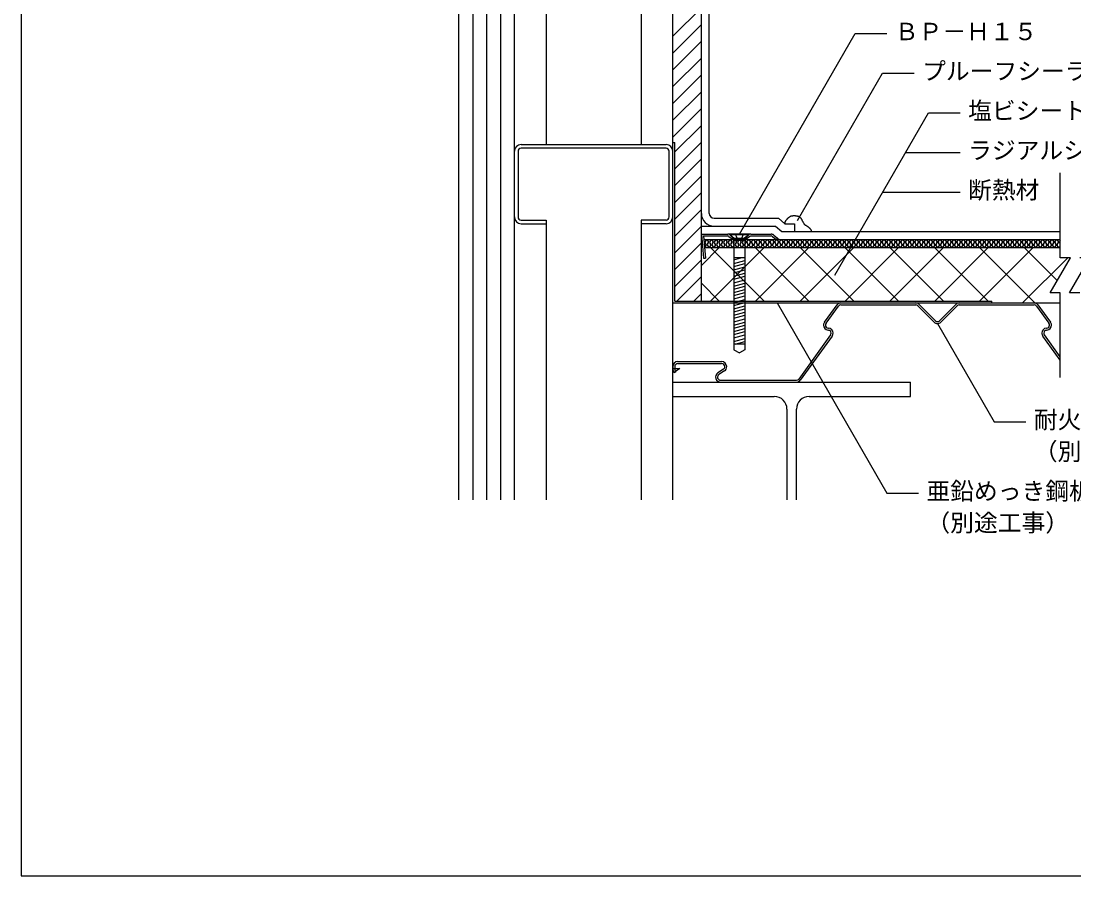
# Model space of a CAD drawing. Units: millimetres, scale not verified. Extents: x -665 to 665, y -465 to 450.
# Drawn here: x -665 to -1, y -465 to 74 of the extents above; entities that cross this region are included whole.
import ezdxf
from ezdxf.enums import TextEntityAlignment as Align

# ---------------------------------------------------------------- set-up
doc = ezdxf.new("R2010")
doc.units = ezdxf.units.MM
doc.header["$LTSCALE"] = 5
doc.linetypes.add('DASHED3', pattern=[4, 3, -1])
for name, color, linetype in [('0-1_線色１（水色）', 4, 'Continuous'), ('0-2_線色２（白）', 7, 'Continuous'), ('0-3_線色３（緑）', 3, 'Continuous'), ('0-4_線色４（黄）', 2, 'Continuous'), ('0-5_金属', 7, 'Continuous'), ('0-6_鋼板・アングル', 2, 'Continuous'), ('0-7_ビス', 4, 'Continuous'), ('0-A_文字', 7, 'Continuous'), ('0-D_断熱・ハッチ', 4, 'Continuous'), ('F-0', 134, 'Continuous')]:
    doc.layers.add(name, color=color, linetype=linetype)
doc.styles.add('ＭＳ ゴシック', font='')
doc.styles.get('ＭＳ ゴシック').set_extended_font_data('MS Gothic')

msp = doc.modelspace()

# ---------------------------------------------------------------- linework, layer by layer
at = {"layer": '0-1_線色１（水色）'}
for centre, start, end in [((-233.719, -66.875), 267.2768, 52.47649), ((-232.247, -64.959), 307.52351, 232.47649), ((-230.775, -66.875), 127.52351, 52.47649), ((-229.303, -64.959), 307.52351, 232.47649), ((-227.831, -66.875), 127.52351, 52.47649), ((-226.359, -64.959), 307.52351, 232.47649), ((-224.887, -66.875), 127.52351, 52.47649), ((-223.415, -64.959), 307.52351, 232.47649), ((-221.943, -66.875), 127.52351, 52.47649), ((-220.471, -64.959), 307.52351, 232.47649), ((-218.999, -66.875), 127.52351, 52.47649), ((-217.527, -64.959), 307.52351, 232.47649), ((-216.055, -66.875), 127.52351, 52.47649), ((-214.583, -64.959), 307.52351, 232.47649), ((-213.111, -66.875), 127.52351, 52.47649), ((-211.639, -64.959), 307.52351, 232.47649), ((-210.167, -66.875), 127.52351, 52.47649), ((-208.695, -64.959), 307.52351, 232.47649), ((-207.223, -66.875), 127.52351, 52.47649), ((-205.752, -64.959), 307.52351, 232.47649), ((-204.28, -66.875), 127.52351, 52.47649), ((-202.808, -64.959), 307.52351, 232.47649), ((-201.336, -66.875), 127.52351, 52.47649), ((-199.864, -64.959), 307.52351, 232.47649), ((-198.392, -66.875), 127.52351, 52.47649), ((-196.92, -64.959), 307.52351, 232.47649), ((-195.448, -66.875), 127.52351, 52.47649), ((-193.976, -64.959), 307.52351, 232.47649), ((-192.504, -66.875), 127.52351, 52.47649), ((-191.032, -64.959), 307.52351, 232.47649), ((-189.56, -66.875), 127.52351, 52.47649), ((-188.088, -64.959), 307.52351, 232.47649), ((-186.616, -66.875), 127.52351, 52.47649), ((-185.144, -64.959), 307.52351, 232.47649), ((-183.672, -66.875), 127.52351, 52.47649), ((-182.2, -64.959), 307.52351, 232.47649), ((-180.728, -66.875), 127.52351, 52.47649), ((-179.256, -64.959), 307.52351, 232.47649), ((-177.784, -66.875), 127.52351, 52.47649), ((-176.312, -64.959), 307.52351, 232.47649), ((-174.84, -66.875), 127.52351, 52.47649), ((-173.368, -64.959), 307.52351, 232.47649), ((-171.896, -66.875), 127.52351, 52.47649), ((-170.424, -64.959), 307.52351, 232.47649), ((-168.953, -66.875), 127.52351, 52.47649), ((-167.481, -64.959), 307.52351, 232.47649), ((-166.009, -66.875), 127.52351, 52.47649), ((-164.537, -64.959), 307.52351, 232.47649), ((-163.065, -66.875), 127.52351, 52.47649), ((-161.593, -64.959), 307.52351, 232.47649), ((-160.121, -66.875), 127.52351, 52.47649), ((-158.649, -64.959), 307.52351, 232.47649), ((-157.177, -66.875), 127.52351, 52.47649), ((-155.705, -64.959), 307.52351, 232.47649), ((-154.233, -66.875), 127.52351, 52.47649), ((-152.761, -64.959), 307.52351, 232.47649), ((-151.289, -66.875), 127.52351, 52.47649), ((-149.817, -64.959), 307.52351, 232.47649), ((-148.345, -66.875), 127.52351, 52.47649), ((-146.873, -64.959), 307.52351, 232.47649), ((-145.401, -66.875), 127.52351, 52.47649), ((-143.929, -64.959), 307.52351, 232.47649), ((-142.457, -66.875), 127.52351, 52.47649), ((-140.985, -64.959), 307.52351, 232.47649), ((-139.513, -66.875), 127.52351, 52.47649), ((-138.041, -64.959), 307.52351, 232.47649), ((-136.569, -66.875), 127.52351, 52.47649), ((-135.097, -64.959), 307.52351, 232.47649), ((-133.625, -66.875), 127.52351, 52.47649), ((-132.154, -64.959), 307.52351, 232.47649), ((-130.682, -66.875), 127.52351, 52.47649), ((-129.21, -64.959), 307.52351, 232.47649), ((-127.738, -66.875), 127.52351, 52.47649), ((-126.266, -64.959), 307.52351, 232.47649), ((-124.794, -66.875), 127.52351, 52.47649), ((-123.322, -64.959), 307.52351, 232.47649), ((-121.85, -66.875), 127.52351, 52.47649), ((-120.378, -64.959), 307.52351, 232.47649), ((-118.906, -66.875), 127.52351, 52.47649), ((-117.434, -64.959), 307.52351, 232.47649), ((-115.962, -66.875), 127.52351, 52.47649), ((-114.49, -64.959), 307.52351, 232.47649), ((-113.018, -66.875), 127.52351, 52.47649), ((-111.546, -64.959), 307.52351, 232.47649), ((-110.074, -66.875), 127.52351, 52.47649), ((-108.602, -64.959), 307.52351, 232.47649), ((-107.13, -66.875), 127.52351, 52.47649), ((-105.658, -64.959), 307.52351, 232.47649), ((-104.186, -66.875), 127.52351, 52.47649), ((-102.714, -64.959), 307.52351, 232.47649), ((-101.242, -66.875), 127.52351, 52.47649), ((-99.77, -64.959), 307.52351, 232.47649), ((-98.298, -66.875), 127.52351, 52.47649), ((-96.826, -64.959), 307.52351, 232.47649), ((-95.355, -66.875), 127.52351, 52.47649), ((-93.883, -64.959), 307.52351, 232.47649), ((-92.411, -66.875), 127.52351, 52.47649), ((-90.939, -64.959), 307.52351, 232.47649), ((-89.467, -66.875), 127.52351, 52.47649), ((-87.995, -64.959), 307.52351, 232.47649), ((-86.523, -66.875), 127.52351, 52.47649), ((-85.051, -64.959), 307.52351, 232.47649), ((-83.579, -66.875), 127.52351, 52.47649), ((-82.107, -64.959), 307.52351, 232.47649), ((-80.635, -66.875), 127.52351, 52.47649), ((-79.163, -64.959), 307.52351, 232.47649), ((-77.691, -66.875), 127.52351, 52.47649), ((-76.219, -64.959), 307.52351, 232.47649), ((-74.747, -66.875), 127.52351, 52.47649), ((-73.275, -64.959), 307.52351, 232.47649), ((-71.803, -66.875), 127.52351, 52.47649), ((-70.331, -64.959), 307.52351, 232.47649), ((-68.859, -66.875), 127.52351, 52.47649), ((-67.387, -64.959), 307.52351, 232.47649), ((-65.915, -66.875), 127.52351, 52.47649), ((-64.443, -64.959), 307.52351, 232.47649), ((-62.971, -66.875), 127.52351, 52.47649), ((-61.499, -64.959), 307.52351, 232.47649), ((-60.027, -66.875), 127.52351, 52.47649), ((-58.556, -64.959), 307.52351, 232.47649), ((-57.084, -66.875), 127.52351, 52.47649), ((-55.612, -64.959), 307.52351, 232.47649), ((-54.14, -66.875), 127.52351, 52.47649), ((-52.668, -64.959), 307.52351, 232.47649), ((-51.196, -66.875), 127.52351, 52.47649), ((-49.724, -64.959), 307.52351, 232.47649), ((-48.252, -66.875), 127.52351, 52.47649), ((-46.78, -64.959), 307.52351, 232.47649), ((-45.308, -66.875), 127.52351, 52.47649), ((-43.836, -64.959), 307.52351, 232.47649), ((-42.364, -66.875), 127.52351, 52.47649), ((-40.892, -64.959), 307.52351, 232.47649), ((-39.42, -66.875), 127.52351, 52.47649), ((-37.948, -64.959), 307.52351, 232.47649), ((-36.476, -66.875), 127.52351, 52.47649), ((-35.004, -64.959), 307.52351, 232.47649), ((-33.532, -66.875), 127.52351, 52.47649), ((-32.06, -64.959), 307.52351, 232.47649), ((-30.588, -66.875), 127.52351, 52.47649), ((-29.116, -64.959), 307.52351, 232.47649), ((-27.644, -66.875), 127.52351, 52.47649), ((-26.172, -64.959), 307.52351, 232.47649), ((-24.7, -66.875), 127.52351, 52.47649), ((-23.228, -64.959), 307.52351, 232.47649), ((-21.757, -66.875), 127.52351, 52.47649), ((-20.285, -64.959), 307.52351, 232.47649), ((-18.813, -66.875), 127.52351, 52.47649), ((-17.341, -64.959), 307.52351, 232.47649), ((-15.869, -66.875), 127.52351, 52.47649), ((-14.397, -64.959), 307.52351, 232.47649), ((-12.925, -66.875), 127.52351, 52.47649), ((-11.453, -64.959), 307.52351, 232.47649), ((-9.981, -66.875), 127.52351, 312.47427), ((-8.509, -64.959), 122.88229, 232.47649), ((-9.981, -66.875), 47.52573, 52.47649)]:
    msp.add_arc(centre, 1.208, start, end, dxfattribs=at)
at = {"layer": '0-2_線色２（白）'}
for p, q in [((-235.691, -102.217), (-235.691, 196.583)), ((-9.165, -74.855), (-9.165, -21.37)), ((-235.691, -54.966), (-188.886, -54.966)), ((-188.886, -54.966), (-184.835, -58.417)), ((-184.835, -58.417), (-176.997, -58.417)), ((-234.184, -63.417), (-9.165, -63.417)), ((-187.691, -62.552), (-186.676, -63.417)), ((-233.747, -68.417), (-9.165, -68.417)), ((-9.165, -150.464), (-9.165, -96.979)), ((-52.491, -103.417), (-9.165, -103.417))]:
    msp.add_line(p, q, dxfattribs=at)
for points in [[(-182.994, -53.417), (-182.976, -53.286), (-182.943, -53.061), (-182.905, -52.838), (-182.86, -52.617), (-182.804, -52.401), (-182.735, -52.189), (-182.688, -52.069), (-182.647, -51.977), (-182.569, -51.821), (-182.482, -51.669), (-182.387, -51.521), (-182.287, -51.375), (-182.182, -51.233), (-182.12, -51.152), (-182.046, -51.057), (-181.916, -50.896), (-181.783, -50.738), (-181.648, -50.583), (-181.51, -50.43), (-181.371, -50.278), (-181.29, -50.19), (-181.204, -50.099), (-181.055, -49.944), (-180.903, -49.79), (-180.748, -49.64), (-180.589, -49.494), (-180.426, -49.352), (-180.329, -49.273), (-180.241, -49.204), (-180.086, -49.09), (-179.927, -48.982), (-179.764, -48.881), (-179.597, -48.789), (-179.425, -48.705), (-179.324, -48.661), (-179.21, -48.617), (-179.01, -48.549), (-178.806, -48.493), (-178.599, -48.445)], [(-178.599, -48.445), (-178.39, -48.406), (-178.179, -48.372), (-178.057, -48.355), (-177.908, -48.337), (-177.652, -48.31), (-177.396, -48.291), (-177.14, -48.281), (-176.884, -48.283), (-176.63, -48.297), (-176.484, -48.312), (-176.376, -48.325), (-176.192, -48.354), (-176.008, -48.389), (-175.824, -48.427), (-175.64, -48.467), (-175.455, -48.507), (-175.348, -48.53), (-175.226, -48.555), (-175.015, -48.599), (-174.805, -48.645), (-174.598, -48.697), (-174.396, -48.76), (-174.199, -48.836), (-174.089, -48.887), (-173.989, -48.94), (-173.824, -49.044), (-173.666, -49.16), (-173.515, -49.288), (-173.372, -49.425), (-173.236, -49.571), (-173.16, -49.657), (-173.076, -49.76), (-172.938, -49.941), (-172.808, -50.127), (-172.685, -50.318), (-172.567, -50.512), (-172.454, -50.708), (-172.39, -50.822), (-172.323, -50.946)], [(-172.323, -50.946), (-172.209, -51.159), (-172.097, -51.373), (-171.986, -51.588), (-171.875, -51.804), (-171.764, -52.02), (-171.699, -52.146), (-171.611, -52.314), (-171.454, -52.604), (-171.29, -52.888), (-171.115, -53.165), (-170.927, -53.432), (-170.721, -53.685), (-170.593, -53.824), (-170.547, -53.871), (-170.465, -53.95), (-170.381, -54.027), (-170.295, -54.101), (-170.206, -54.172), (-170.114, -54.24), (-170.06, -54.278), (-169.971, -54.337), (-169.812, -54.434), (-169.651, -54.525), (-169.488, -54.614), (-169.325, -54.703), (-169.165, -54.795), (-169.073, -54.851), (-168.98, -54.91), (-168.824, -55.018), (-168.672, -55.131), (-168.523, -55.248), (-168.375, -55.368), (-168.229, -55.491), (-168.145, -55.562), (-168.039, -55.651), (-167.857, -55.806), (-167.678, -55.964), (-167.503, -56.125), (-167.333, -56.291)], [(-167.333, -56.291), (-167.169, -56.465), (-167.078, -56.569), (-167.027, -56.631), (-166.94, -56.74), (-166.858, -56.853), (-166.78, -56.968), (-166.707, -57.087), (-166.64, -57.208), (-166.604, -57.28), (-166.558, -57.381), (-166.486, -57.56), (-166.424, -57.743), (-166.37, -57.929), (-166.321, -58.117), (-166.275, -58.307), (-166.249, -58.417)], [(-9.165, -96.979), (-15.552, -96.979), (-2.778, -74.855), (-9.165, -74.855)], [(3.085, -96.979), (-3.302, -96.979), (9.472, -74.855), (3.085, -74.855)]]:
    msp.add_lwpolyline(points, dxfattribs=at)
msp.add_arc((-227.691, -46.966), 8, 180, 270, dxfattribs=at)
at = {"layer": '0-3_線色３（緑）'}
msp.add_line((-388.691, -227.716), (-388.691, 196.583), dxfattribs=at)
at = {"layer": '0-4_線色４（黄）'}
for p, q in [((-230.691, -46.966), (-230.691, 196.583)), ((-182.994, -53.417), (-176.997, -53.417)), ((-176.997, -53.417), (-176.997, -58.417)), ((-176.997, -58.417), (-9.165, -58.417))]:
    msp.add_line(p, q, dxfattribs=at)
msp.add_lwpolyline([(-227.691, -49.966), (-187.045, -49.966), (-182.994, -53.417)], dxfattribs=at)
msp.add_arc((-227.691, -46.966), 3, 180, 270, dxfattribs=at)
at = {"layer": '0-5_金属'}
for p, q in [((-353.691, -227.716), (-353.691, 196.583)), ((-333.691, 196.583), (-333.691, -3.417)), ((-273.691, 196.583), (-273.691, -3.417)), ((-253.691, -227.716), (-253.691, 196.583)), ((-349.391, -3.417), (-257.991, -3.417)), ((-257.991, -5.717), (-349.391, -5.717)), ((-351.391, -7.717), (-351.391, -49.117)), ((-255.991, -49.117), (-255.991, -7.717)), ((-349.391, -51.117), (-333.691, -51.117)), ((-333.691, -51.117), (-333.691, -53.417)), ((-273.691, -51.117), (-273.691, -53.417)), ((-257.991, -51.117), (-273.691, -51.117)), ((-349.391, -53.417), (-333.691, -53.417)), ((-333.691, -53.417), (-333.691, -227.716)), ((-273.691, -53.417), (-273.691, -227.716)), ((-257.991, -53.417), (-273.691, -53.417)), ((-157.982, -115.538), (-150.09, -104.655)), ((-157.01, -116.242), (-149.118, -105.36)), ((-147.661, -103.417), (-100.437, -103.417)), ((-147.661, -104.617), (-100.437, -104.617)), ((-88.817, -115.534), (-99.162, -105.147)), ((-87.967, -114.687), (-98.312, -104.3)), ((-75.071, -104.3), (-85.416, -114.687)), ((-74.22, -105.147), (-84.566, -115.534)), ((-72.945, -103.417), (-25.722, -103.417)), ((-72.944, -104.617), (-25.722, -104.617)), ((-24.264, -105.36), (-16.372, -116.243)), ((-23.293, -104.655), (-15.401, -115.538)), ((-155.643, -119.311), (-155.444, -119.327)), ((-17.939, -119.327), (-17.74, -119.311)), ((-154.169, -123.586), (-174.267, -151.469)), ((-153.195, -124.288), (-173.293, -152.171)), ((-155.739, -120.507), (-155.54, -120.523)), ((-9.165, -139.58), (-20.187, -124.288)), ((-9.165, -137.528), (-19.214, -123.586)), ((-17.843, -120.523), (-17.644, -120.507)), ((-253.691, -143.617), (-253.691, -144.817)), ((-253.69, -144.817), (-249.29, -144.817)), ((-249.291, -144.817), (-252.841, -147.417)), ((-252.491, -143.617), (-252.491, -144.817)), ((-250.491, -140.417), (-236.691, -140.417)), ((-250.491, -141.617), (-236.691, -141.617)), ((-236.691, -140.417), (-222.891, -140.417)), ((-236.691, -141.617), (-222.891, -141.617)), ((-221.799, -145.292), (-225.24, -147.536)), ((-252.84, -147.416), (-251.872, -146.707)), ((-221.143, -146.297), (-224.584, -148.541)), ((-223.491, -152.217), (-175.727, -152.217)), ((-253.691, -153.417), (-103.691, -153.417)), ((-223.491, -153.417), (-175.727, -153.417)), ((-103.691, -162.417), (-103.691, -153.417)), ((-253.691, -162.417), (-189.691, -162.417)), ((-167.691, -162.417), (-103.691, -162.417)), ((-181.691, -170.417), (-181.691, -227.716)), ((-175.691, -227.716), (-175.691, -170.417))]:
    msp.add_line(p, q, dxfattribs=at)
for centre, radius, start, end in [((-349.391, -7.717), 4.3, 90, 180), ((-349.391, -7.717), 2, 90, 180), ((-257.991, -7.717), 4.3, 0, 90), ((-257.991, -7.717), 2, 0, 90), ((-349.391, -49.117), 4.3, 180, 270), ((-349.391, -49.117), 2, 180, 270), ((-257.991, -49.117), 2, 270, 0), ((-257.991, -49.117), 4.3, 270, 0), ((-147.661, -106.417), 3, 90.0002, 144.05016), ((-147.661, -106.417), 1.8, 90.00036, 144.05027), ((-100.437, -106.417), 3, 44.8817, 89.99801), ((-100.437, -106.417), 1.8, 44.88064, 89.99665), ((-72.945, -106.417), 3, 89.99774, 135.11529), ((-72.945, -106.417), 1.8, 89.99944, 135.1166), ((-25.722, -106.417), 3, 35.94977, 89.99965), ((-25.722, -106.417), 1.8, 35.94966, 89.99949), ((-155.391, -117.417), 3.2, 144.05005, 179.99996), ((-155.491, -117.417), 3.1, 180.00009, 265.41832), ((-155.391, -117.417), 2, 144.05027, 179.99996), ((-155.491, -117.417), 1.9, 180.00009, 265.42237), ((-155.691, -122.417), 3.1, 0.00003, 85.42326), ((-86.691, -113.417), 3, 224.88328, 315.1167), ((-86.691, -113.417), 1.8, 224.57188, 315.1167), ((-17.691, -122.417), 3.1, 94.57659, 179.9999), ((-17.892, -117.417), 1.9, 274.57777, 359.99996), ((-17.892, -117.417), 3.1, 274.58181, 359.99996), ((-17.991, -117.417), 2, 0.00003, 35.94972), ((-17.991, -117.417), 3.2, 0.00003, 35.94994), ((-155.691, -122.417), 1.9, 0.00003, 85.41895), ((-155.791, -122.417), 2, 323.9241, 359.99996), ((-155.791, -122.417), 3.2, 324.21611, 359.99996), ((-17.591, -122.417), 3.2, 180.00009, 215.78394), ((-17.691, -122.417), 1.9, 94.58091, 179.9999), ((-17.591, -122.417), 2, 180.00009, 216.07594), ((-250.491, -143.617), 3.2, 89.99993, 179.9999), ((-249.291, -144.817), 4.4, 180.00009, 216.22041), ((-250.491, -143.617), 2, 89.99993, 179.9999), ((-249.291, -144.817), 3.2, 180.00009, 216.2226), ((-222.891, -143.617), 3.2, 0.00003, 89.99993), ((-222.891, -143.617), 2, 0.00003, 89.99993), ((-222.891, -143.617), 2, 303.11782, 359.99996), ((-222.891, -143.617), 3.2, 303.11782, 359.99996), ((-223.491, -150.217), 3.2, 123.11782, 269.99983), ((-223.491, -150.217), 2, 123.11782, 269.99983), ((-175.727, -150.417), 1.8, 269.9999, 324.216), ((-175.727, -150.417), 3, 269.9999, 324.216), ((-189.691, -170.417), 8, 0, 90), ((-167.691, -170.417), 8, 90, 180)]:
    msp.add_arc(centre, radius, start, end, dxfattribs=at)
at = {"layer": '0-6_鋼板・アングル'}
for p, q in [((-253.691, -2.217), (-252.491, -2.217)), ((-253.691, -103.417), (-253.691, -2.217)), ((-252.491, -102.217), (-252.491, -2.217)), ((-235.691, -59.966), (-219.007, -59.966)), ((-235.691, -59.966), (-234.362, -75.157)), ((-234.381, -61.166), (-218.688, -61.166)), ((-234.381, -61.166), (-233.157, -75.157)), ((-218.275, -61.415), (-215.673, -63.417)), ((-217.544, -60.464), (-214.941, -62.466)), ((-214.941, -62.466), (-215.673, -63.417)), ((-205.838, -60.464), (-208.441, -62.466)), ((-208.441, -62.466), (-207.709, -63.417)), ((-205.106, -61.415), (-207.709, -63.417)), ((-204.694, -61.166), (-191.721, -61.166)), ((-204.375, -59.966), (-191.721, -59.966)), ((-190.749, -61.524), (-188.469, -63.466)), ((-189.97, -60.611), (-187.691, -62.552)), ((-187.691, -62.552), (-188.469, -63.466)), ((-234.362, -75.157), (-233.157, -75.157)), ((-252.491, -102.217), (-52.491, -102.217))]:
    msp.add_line(p, q, dxfattribs=at)
at = {"layer": '0-6_鋼板・アングル', "color": 4}
for p, q in [((-204.375, -59.966), (-219.007, -59.966)), ((-215.673, -63.417), (-207.709, -63.417)), ((-214.941, -62.466), (-208.441, -62.466))]:
    msp.add_line(p, q, dxfattribs=at)
at = {"layer": '0-6_鋼板・アングル'}
msp.add_lwpolyline([(-253.691, -103.417), (-52.491, -103.417), (-52.491, -102.217)], dxfattribs=at)
for centre, radius, start, end in [((-219.007, -62.366), 2.4, 52.43141, 90), ((-219.007, -62.366), 1.2, 52.43141, 90), ((-204.375, -62.366), 2.4, 90, 127.56859), ((-204.375, -62.366), 1.2, 90, 127.56859), ((-191.721, -62.666), 2.7, 49.57392, 90), ((-191.721, -62.666), 1.5, 49.57392, 90)]:
    msp.add_arc(centre, radius, start, end, dxfattribs=at)
at = {"layer": '0-7_ビス', "color": 7}
for p, q in [((-217.691, -60.351), (-217.691, -59.966)), ((-205.691, -59.966), (-217.691, -59.966)), ((-205.691, -60.351), (-217.691, -60.351)), ((-215.777, -62.265), (-217.691, -60.351)), ((-215.191, -63.679), (-215.191, -132.945)), ((-208.191, -63.966), (-215.191, -63.966)), ((-208.191, -63.679), (-208.191, -132.945)), ((-207.605, -62.265), (-205.691, -60.351)), ((-205.691, -60.351), (-205.691, -59.966)), ((-208.191, -74.966), (-215.191, -74.966)), ((-208.191, -129.466), (-215.191, -129.466)), ((-215.191, -132.945), (-211.691, -134.966)), ((-208.191, -132.945), (-211.691, -134.966))]:
    msp.add_line(p, q, dxfattribs=at)
at = {"layer": '0-7_ビス', "color": 7, "linetype": 'DASHED3'}
for p, q in [((-213.158, -62.515), (-214.241, -59.966)), ((-210.223, -62.515), (-209.141, -59.966))]:
    msp.add_line(p, q, dxfattribs=at)
at = {"layer": '0-7_ビス'}
for p, q in [((-215.191, -76.166), (-210.713, -74.966)), ((-215.191, -78.472), (-208.191, -76.596)), ((-215.191, -80.472), (-208.191, -78.596)), ((-215.191, -82.472), (-208.191, -80.596)), ((-215.191, -84.472), (-208.191, -82.596)), ((-215.191, -86.472), (-208.191, -84.596)), ((-215.191, -88.472), (-208.191, -86.596)), ((-215.191, -90.778), (-208.191, -88.902)), ((-215.191, -92.778), (-208.191, -90.902)), ((-215.191, -94.778), (-208.191, -92.902)), ((-215.191, -96.778), (-208.191, -94.902)), ((-215.191, -98.778), (-208.191, -96.902)), ((-215.191, -100.778), (-208.191, -98.902)), ((-215.191, -103.084), (-208.191, -101.209)), ((-215.191, -105.084), (-208.191, -103.209)), ((-215.191, -107.084), (-208.191, -105.209)), ((-215.191, -109.084), (-208.191, -107.209)), ((-215.191, -111.084), (-208.191, -109.209)), ((-215.191, -113.084), (-208.191, -111.209)), ((-215.191, -115.391), (-208.191, -113.515)), ((-215.191, -117.391), (-208.191, -115.515)), ((-215.191, -119.391), (-208.191, -117.515)), ((-215.191, -121.391), (-208.191, -119.515)), ((-215.191, -123.391), (-208.191, -121.515)), ((-215.191, -125.391), (-208.191, -123.515)), ((-215.191, -127.697), (-208.191, -125.821)), ((-214.329, -129.466), (-208.191, -127.821))]:
    msp.add_line(p, q, dxfattribs=at)
at = {"layer": '0-7_ビス', "color": 7}
for centre, start, end in [((-217.191, -63.679), 0, 45), ((-206.191, -63.679), 135, 180)]:
    msp.add_arc(centre, 2, start, end, dxfattribs=at)
at = {"layer": '0-7_ビス', "color": 7, "linetype": 'DASHED3'}
msp.add_arc((-211.691, -61.405), 1.84, 217.11751, 322.88248, dxfattribs=at)
at = {"layer": '0-A_文字'}
for p, q in [((-211.691, -59.966), (-138.628, 66.583)), ((-138.628, 66.583), (-118.628, 66.583)), ((-175.104, -51.449), (-121.392, 41.583)), ((-121.392, 41.583), (-101.392, 41.583)), ((-151.557, -85.917), (-92.379, 16.583)), ((-92.379, 16.583), (-72.379, 16.583)), ((-106.812, -8.417), (-72.379, -8.417)), ((-121.246, -33.417), (-72.379, -33.417)), ((-86.692, -116.417), (-50.896, -178.417)), ((-50.896, -178.417), (-30.896, -178.417))]:
    msp.add_line(p, q, dxfattribs=at)
msp.add_lwpolyline([(-187.95, -103.417), (-118.668, -223.417), (-98.668, -223.417)], dxfattribs=at)
at = {"layer": '0-D_断熱・ハッチ'}
for p, q in [((-379.941, 196.583), (-379.941, -227.716)), ((-371.191, 196.583), (-371.191, -227.716)), ((-362.441, 196.583), (-362.441, -227.716)), ((-253.691, 64.899), (-235.691, 82.899)), ((-253.691, 54.292), (-235.691, 72.292)), ((-253.691, 43.685), (-235.691, 61.685)), ((-253.691, 33.079), (-235.691, 51.079)), ((-253.691, 22.472), (-235.691, 40.472)), ((-253.691, 11.866), (-235.691, 29.866)), ((-253.691, 1.259), (-235.691, 19.259)), ((-252.491, -8.148), (-235.691, 8.652)), ((-252.491, -18.754), (-235.691, -1.954)), ((-252.491, -29.361), (-235.691, -12.561)), ((-252.491, -39.967), (-235.691, -23.167)), ((-252.491, -50.574), (-235.691, -33.774)), ((-252.491, -61.181), (-235.691, -44.381)), ((-252.491, -71.787), (-235.691, -54.987)), ((-252.491, -82.394), (-235.691, -65.594)), ((-235.691, -79.736), (-224.372, -68.417)), ((-229.931, -68.417), (-196.131, -102.217)), ((-229.888, -102.217), (-196.088, -68.417)), ((-201.647, -68.417), (-167.847, -102.217)), ((-201.603, -102.217), (-167.803, -68.417)), ((-173.362, -68.417), (-139.562, -102.217)), ((-173.319, -102.217), (-139.519, -68.417)), ((-145.078, -68.417), (-111.278, -102.217)), ((-145.035, -102.217), (-111.235, -68.417)), ((-116.794, -68.417), (-82.994, -102.217)), ((-116.751, -102.217), (-82.951, -68.417)), ((-88.51, -68.417), (-54.71, -102.217)), ((-88.466, -102.217), (-54.666, -68.417)), ((-60.225, -68.417), (-25.225, -103.417)), ((-60.182, -102.217), (-26.382, -68.417)), ((-31.941, -68.417), (-11.096, -89.262)), ((-252.491, -93), (-235.691, -76.2)), ((-33.098, -103.417), (-4.536, -74.855)), ((-251.101, -102.217), (-235.691, -86.807)), ((-235.691, -90.941), (-224.415, -102.217)), ((-240.494, -102.217), (-235.691, -97.414))]:
    msp.add_line(p, q, dxfattribs=at)
at = {"layer": 'F-0'}
for p, q in [((-665, 450), (-665, -465)), ((-665, -465), (665, -465))]:
    msp.add_line(p, q, dxfattribs=at)

# ---------------------------------------------------------------- texts
at = {"layer": '0-A_文字', "style": 'ＭＳ ゴシック'}
for s, p in [('ＢＰ－Ｈ１５', (-113.628, 59.083)), ('プルーフシーラー', (-96.392, 34.083)), ('塩ビシート機械的固定工法', (-67.379, 9.083)), ('ラジアルシートＬ６００', (-67.379, -15.917)), ('断熱材', (-67.379, -40.917)), ('耐火デッキプレート t=1.2以上', (-25.896, -185.917)), ('（別途工事）', (-25.896, -205.917)), ('亜鉛めっき鋼板 t=1.2以上', (-93.668, -230.917)), ('（別途工事）', (-93.668, -250.917))]:
    msp.add_text(s, height=11, dxfattribs=at).set_placement(p, align=Align.BOTTOM_LEFT)

doc.saveas('drawing.dxf')
